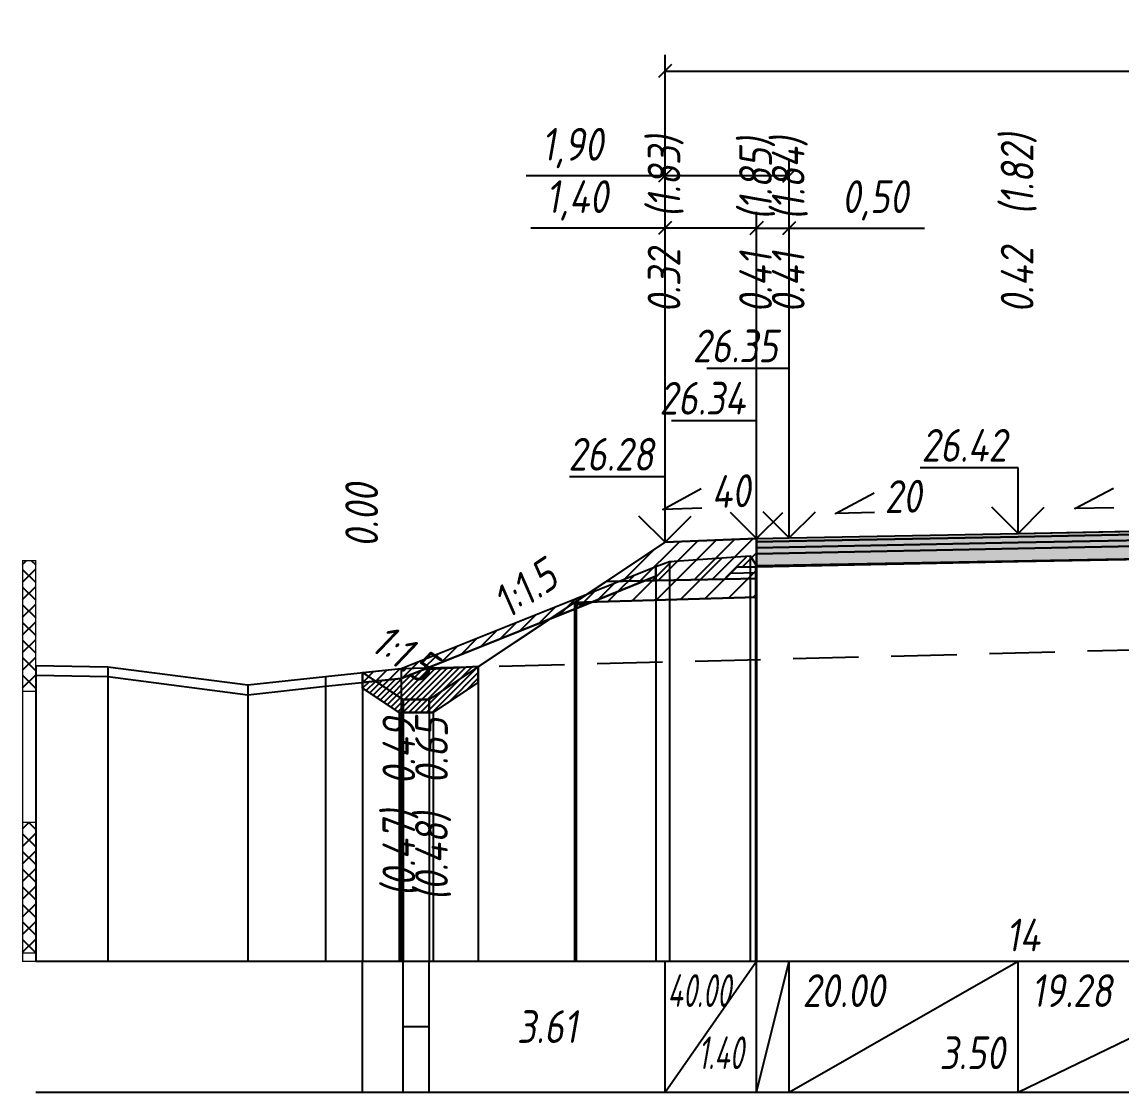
# Model space of a CAD drawing. Extents: x -717 to 1451, y -133302 to 233.
# Drawn here: x 78.9 to 163, y -94219 to -94137.2 of the extents above; entities that cross this region are included whole.
import ezdxf
from ezdxf.enums import TextEntityAlignment as Align

# ---------------------------------------------------------------- set-up
doc = ezdxf.new("R2010")
doc.units = 0
doc.linetypes.add('штриховая', pattern=[0.75, 0.5, -0.25])
for name, color, linetype in [('Интерполированный поперечник', 2, 'Continuous'), ('Код_514', 1, 'Continuous'), ('Контур_0', 7, 'Continuous'), ('Контур_2521', 7, 'Continuous'), ('Контур_2564', 7, 'Continuous'), ('Контур_2660', 7, 'Continuous'), ('Контур_2665', 7, 'Continuous'), ('Контур_400', 7, 'Continuous'), ('Контур_508', 7, 'Continuous'), ('Контур_512', 7, 'Continuous'), ('Контур_513', 7, 'Continuous'), ('Контур_818', 7, 'Continuous'), ('Красный поперечник', 1, 'Continuous'), ('Линейка абсолютных высот', 7, 'Continuous'), ('Объём_2501', 7, 'Continuous'), ('Объём_2564', 7, 'Continuous'), ('Объём_2650', 7, 'Continuous'), ('Объём_2660', 7, 'Continuous'), ('Объём_2661', 7, 'Continuous'), ('Объём_2663', 7, 'Continuous'), ('Объём_2664', 7, 'Continuous'), ('Объём_2665', 7, 'Continuous'), ('Объём_2666', 7, 'Continuous'), ('Откосы', 7, 'Continuous'), ('Отметки покрытия', 7, 'Continuous'), ('Рабочие отметки', 7, 'Continuous'), ('Рабочие отметки доп.', 7, 'Continuous'), ('Слои выравнивания', 7, 'Continuous'), ('Таблица', 7, 'Continuous'), ('Уклоны проезжей части', 7, 'Continuous'), ('Черный поперечник', 3, 'Continuous')]:
    doc.layers.add(name, color=color, linetype=linetype)
for name, color, linetype, true_color in [('Контур_2540', 2, 'Continuous', 0xffff00), ('Контур_2560', 2, 'Continuous', 0xffff00), ('Контур_2561', 7, 'Continuous', 0xff8040), ('Контур_2562', 3, 'Continuous', 0x00ff00), ('Контур_2563', 7, 'Continuous', 0xff8000), ('Контур_2570', 7, 'Continuous', 0x80ff00), ('Контур_2583', 3, 'Continuous', 0x00ff00), ('Контур_2584', 3, 'Continuous', 0x00ff00), ('Контур_2725', 7, 'Continuous', 0x323232), ('Контур_2736', 4, 'Continuous', 0x00ffff), ('Контур_2737', 4, 'Continuous', 0x00ffff), ('Контур_2738', 4, 'Continuous', 0x00ffff), ('Контур_2739', 4, 'Continuous', 0x00ffff), ('Контур_2741', 4, 'Continuous', 0x00ffff), ('Контур_2742', 4, 'Continuous', 0x00ffff), ('Контур_2743', 4, 'Continuous', 0x00ffff), ('Контур_2744', 7, 'Continuous', 0xa4ffff), ('Контур_2745', 7, 'Continuous', 0xa4ffff), ('Контур_2747', 4, 'Continuous', 0x00ffff), ('Контур_2748', 4, 'Continuous', 0x00ffff), ('Контур_2749', 4, 'Continuous', 0x00ffff), ('Контур_2750', 4, 'Continuous', 0x00ffff), ('Контур_2751', 4, 'Continuous', 0x00ffff), ('Контур_2752', 4, 'Continuous', 0x00ffff), ('Контур_2760', 7, 'Continuous', 0x323232), ('Контур_2761', 7, 'Continuous', 0x323232), ('Контур_2762', 7, 'Continuous', 0x323232), ('Контур_2763', 7, 'Continuous', 0x323232), ('Контур_402', 7, 'Continuous', 0xff6464), ('Контур_703', 4, 'Continuous', 0x00ffff), ('Контур_705', 4, 'Continuous', 0x00ffff), ('Контур_707', 4, 'Continuous', 0x00ffff), ('Контур_720', 131, 'Continuous', 0xaaffff), ('Объём_2520', 7, 'Continuous', 0x80ffff), ('Объём_2540', 2, 'Continuous', 0xffff00), ('Объём_2560', 2, 'Continuous', 0xffff00), ('Объём_2561', 7, 'Continuous', 0xff8040), ('Объём_2562', 3, 'Continuous', 0x00ff00), ('Объём_2563', 7, 'Continuous', 0xff8000), ('Объём_2570', 7, 'Continuous', 0x80ff00), ('Объём_2583', 3, 'Continuous', 0x00ff00), ('Объём_2584', 3, 'Continuous', 0x00ff00), ('Объём_2592', 3, 'Continuous', 0x00ff00), ('Объём_2596', 3, 'Continuous', 0x00ff00), ('Объём_2600', 7, 'Continuous', 0x808000), ('Объём_2620', 2, 'Continuous', 0xffff00), ('Объём_2746', 2, 'Continuous', 0xffff00)]:
    doc.layers.add(name, color=color, linetype=linetype, true_color=true_color)
doc.styles.get("Standard").update_dxf_attribs({"font": 'txt', "height": 2.5})
doc.styles.add('М', font='romand.shx', dxfattribs={"width": 0.8, "oblique": 10, "height": 2.5})
doc.dimstyles.new('ISO-25', dxfattribs={"dimtxt": 2.5, "dimasz": 2.5, "dimexe": 1.25, "dimexo": 0.625, "dimtad": 1, "dimtxsty": 'Standard', "dimcen": 2.5, "dimadec": 0, "dimazin": 0, "dimtfac": 1, "dimtmove": 0, "dimatfit": 3, "dimfxl": 1, "dimarcsym": 0})
pattern_1 = [(45.0000013, (0, 0), (-0.67351924, 0.673519211), []), (135.0000003, (0, 0), (-0.673519222, -0.67351923), [])]

# ---------------------------------------------------------------- blocks, each defined once
blk = doc.blocks.new('_Oblique')
at = {"color": 0, "linetype": 'ByBlock', "lineweight": -2}
blk.add_line((-0.5, -0.5), (0.5, 0.5), dxfattribs=at)
blk = doc.blocks.new('*D1860')
at = {"color": 0, "lineweight": -2, "transparency": 16777216}
for p, q in [((128.12, -94176.419), (128.12, -94151.714)), ((135.12, -94176.139), (135.12, -94151.714)), ((128.12, -94152.964), (117.858, -94152.964)), ((135.12, -94152.964), (128.12, -94152.964))]:
    blk.add_line(p, q, dxfattribs=at)
at = {"layer": 'Defpoints', "color": 0, "transparency": 16777216}
for p in [(135.12, -94152.964), (135.12, -94176.764), (128.12, -94177.044)]:
    blk.add_point(p, dxfattribs=at)
at = {"color": 0, "lineweight": -2, "transparency": 16777216, "rotation": 180}
blk.add_blockref('_Oblique', (128.12, -94152.964), dxfattribs=at)
at = {"color": 0, "lineweight": -2, "transparency": 16777216}
blk.add_blockref('_Oblique', (135.12, -94152.964), dxfattribs=at)
at = {"color": 0, "transparency": 16777216, "insert": (121.398, -94150.851), "char_height": 2.5, "width": 8.75, "attachment_point": 5, "style": 'М'}
blk.add_mtext('1,40', dxfattribs=at)
blk = doc.blocks.new('*D1862')
at = {"color": 0, "lineweight": -2, "transparency": 16777216}
for p, q in [((135.12, -94176.139), (135.12, -94151.714)), ((137.62, -94176.089), (137.62, -94151.714)), ((135.12, -94152.964), (137.62, -94152.964)), ((137.62, -94152.964), (147.948, -94152.964))]:
    blk.add_line(p, q, dxfattribs=at)
at = {"layer": 'Defpoints', "color": 0, "transparency": 16777216}
for p in [(137.62, -94152.964), (135.12, -94176.764), (137.62, -94176.714)]:
    blk.add_point(p, dxfattribs=at)
at = {"color": 0, "lineweight": -2, "transparency": 16777216, "rotation": 180}
blk.add_blockref('_Oblique', (135.12, -94152.964), dxfattribs=at)
at = {"color": 0, "lineweight": -2, "transparency": 16777216}
blk.add_blockref('_Oblique', (137.62, -94152.964), dxfattribs=at)
at = {"color": 0, "transparency": 16777216, "insert": (144.187, -94150.851), "char_height": 2.5, "width": 9.16667, "attachment_point": 5, "style": 'М'}
blk.add_mtext('0,50', dxfattribs=at)
blk = doc.blocks.new('*D1865')
at = {"color": 0, "lineweight": -2, "transparency": 16777216}
for p, q in [((128.12, -94176.419), (128.12, -94147.714)), ((137.62, -94176.089), (137.62, -94147.714)), ((128.12, -94148.964), (117.504, -94148.964)), ((137.62, -94148.964), (128.12, -94148.964))]:
    blk.add_line(p, q, dxfattribs=at)
at = {"layer": 'Defpoints', "color": 0, "transparency": 16777216}
for p in [(137.62, -94148.964), (137.62, -94176.714), (128.12, -94177.044)]:
    blk.add_point(p, dxfattribs=at)
at = {"color": 0, "lineweight": -2, "transparency": 16777216, "rotation": 180}
blk.add_blockref('_Oblique', (128.12, -94148.964), dxfattribs=at)
at = {"color": 0, "lineweight": -2, "transparency": 16777216}
blk.add_blockref('_Oblique', (137.62, -94148.964), dxfattribs=at)
at = {"color": 0, "transparency": 16777216, "insert": (121.044, -94146.851), "char_height": 2.5, "width": 8.75, "attachment_point": 5, "style": 'М'}
blk.add_mtext('1,90', dxfattribs=at)
blk = doc.blocks.new('*D1866')
at = {"color": 0, "lineweight": -2, "transparency": 16777216}
for p, q in [((128.12, -94176.419), (128.12, -94139.714)), ((223.62, -94176.339), (223.62, -94139.714)), ((128.12, -94140.964), (223.62, -94140.964))]:
    blk.add_line(p, q, dxfattribs=at)
at = {"layer": 'Defpoints', "color": 0, "transparency": 16777216}
for p in [(223.62, -94140.964), (128.12, -94177.044), (223.62, -94176.964)]:
    blk.add_point(p, dxfattribs=at)
at = {"color": 0, "lineweight": -2, "transparency": 16777216, "rotation": 180}
blk.add_blockref('_Oblique', (128.12, -94140.964), dxfattribs=at)
at = {"color": 0, "lineweight": -2, "transparency": 16777216}
blk.add_blockref('_Oblique', (223.62, -94140.964), dxfattribs=at)
at = {"color": 0, "transparency": 16777216, "insert": (175.87, -94138.851), "char_height": 2.5, "width": 10.41667, "attachment_point": 5, "style": 'М'}
blk.add_mtext('19,10', dxfattribs=at)

msp = doc.modelspace()

# ---------------------------------------------------------------- hatches: boundary and pattern name
at = {"layer": 'Линейка абсолютных высот'}
h = msp.add_hatch(dxfattribs=at)
h.set_pattern_fill('ANSI37', scale=0.3, style=0)
h.set_pattern_definition(pattern_1)
h.paths.add_polyline_path([(80, -94188.377), (80, -94178.377), (79, -94178.377), (79, -94188.377)])
h = msp.add_hatch(dxfattribs=at)
h.set_pattern_fill('ANSI37', scale=0.3, style=0)
h.set_pattern_definition(pattern_1)
h.paths.add_polyline_path([(80, -94208.377), (80, -94198.377), (79, -94198.377), (79, -94208.377)])
at = {"layer": 'Объём_2563'}
h = msp.add_hatch(dxfattribs=at)
h.set_pattern_fill('ANSI31', color=256, scale=0.3)
h.paths.add_polyline_path([(128.12, -94176.981), (135.12, -94176.701), (135.12, -94178.851), (133.62, -94178.881), (132.701, -94179.8), (123.62, -94179.981)])
at = {"layer": 'Объём_2570'}
h = msp.add_hatch(dxfattribs=at)
h.set_pattern_fill('ANSI31', color=256, scale=0.2)
h.paths.add_polyline_path([(127.421, -94179.577), (121.313, -94182.03), (107.934, -94187.387), (105, -94187.689), (105, -94186.939), (107.934, -94186.637), (121.313, -94181.28), (127.421, -94178.827)])
at = {"layer": 'Объём_2600'}
h = msp.add_hatch(dxfattribs=at)
h.set_pattern_fill('ANSI31', color=6, scale=0.4)
h.paths.add_polyline_path([(135.12, -94181.174), (122.504, -94181.552), (127.421, -94179.577), (127.421, -94178.827), (128.455, -94178.455), (134.619, -94178.013), (135.119, -94178.759)])
h = msp.add_hatch(dxfattribs=at)
h.set_pattern_fill('HONEY', color=5, scale=0.3)
h.paths.add_polyline_path([(121.313, -94182.03), (119.392, -94182.8), (121.205, -94181.591), (122.504, -94181.552)])
at = {"layer": 'Объём_2620'}
h = msp.add_hatch(dxfattribs=at)
h.set_pattern_fill('ANSI31', color=2, scale=0.1)
h.paths.add_polyline_path([(107.934, -94187.387), (109.648, -94186.701), (113.865, -94186.485), (113.842, -94186.5), (113.842, -94187.702), (110.394, -94190), (107.789, -94190), (105, -94188.141), (105, -94187.689)])
at = {"layer": 'Слои выравнивания'}
for color, points in [(2, [(135.12, -94176.701), (137.62, -94176.651), (155.12, -94176.301), (171.652, -94175.983), (175.87, -94175.901), (175.87, -94176.151), (171.652, -94176.233), (155.12, -94176.551), (137.62, -94176.901), (135.12, -94176.951)]), (3, [(135.12, -94176.951), (137.62, -94176.901), (155.12, -94176.551), (171.652, -94176.233), (175.87, -94176.151), (175.87, -94176.601), (171.652, -94176.683), (155.12, -94177.001), (137.62, -94177.351), (135.12, -94177.401)]), (4, [(135.12, -94177.401), (137.62, -94177.351), (155.12, -94177.001), (171.652, -94176.683), (175.87, -94176.601), (175.87, -94177.051), (171.652, -94177.133), (155.12, -94177.451), (137.62, -94177.801), (135.12, -94177.851)]), (5, [(135.12, -94177.851), (137.62, -94177.801), (155.12, -94177.451), (171.652, -94177.133), (175.87, -94177.051), (175.87, -94178.051), (171.652, -94178.133), (155.12, -94178.451), (137.62, -94178.801), (135.12, -94178.851)])]:
    msp.add_hatch(color=color, dxfattribs=at).paths.add_polyline_path(points)

# ---------------------------------------------------------------- linework, layer by layer
at = {"layer": 'Интерполированный поперечник', "linetype": 'штриховая', "ltscale": 10, "flags": 128}
msp.add_lwpolyline([(107.934, -94186.637), (241.627, -94183.206)], dxfattribs=at)
at = {"layer": 'Код_514'}
for p, q in [((105, -94219), (105, -94209)), ((108.092, -94219), (108.092, -94209)), ((110.092, -94219), (110.092, -94209)), ((128.12, -94219), (128.12, -94209)), ((128.12, -94219), (135.12, -94209)), ((135.12, -94219), (135.12, -94209)), ((135.12, -94219), (137.62, -94209)), ((137.62, -94219), (137.62, -94209)), ((137.62, -94219), (155.12, -94209)), ((155.12, -94219), (155.12, -94209)), ((155.12, -94219), (175.87, -94209)), ((108.092, -94214), (110.092, -94214))]:
    msp.add_line(p, q, dxfattribs=at)
at = {"layer": 'Контур_0', "flags": 128}
for points in [[(128.12, -94176.981), (113.865, -94186.485), (113.865, -94186.485), (113.865, -94186.485), (113.865, -94186.485), (113.865, -94186.485), (113.865, -94186.485), (113.865, -94186.485), (113.865, -94186.485), (113.865, -94186.485), (113.865, -94186.485), (113.865, -94186.485), (113.865, -94186.485), (113.865, -94186.485), (113.865, -94186.485), (110.092, -94189), (108.092, -94189), (105, -94186.939), (105, -94186.939), (105, -94186.939), (105, -94186.939), (105, -94186.939), (105, -94186.939), (105, -94186.939), (105, -94186.939), (105, -94186.939), (105, -94186.939), (105, -94186.939), (105, -94186.939), (105, -94186.939)], [(128.12, -94176.981), (113.865, -94186.485), (113.865, -94186.485), (113.865, -94186.485), (113.865, -94186.485), (113.865, -94186.485), (113.865, -94186.485), (113.865, -94186.485), (113.865, -94186.485), (113.865, -94186.485), (113.865, -94186.485), (113.865, -94186.485), (113.865, -94186.485), (113.865, -94186.485), (113.865, -94186.485), (110.092, -94189)], [(123.62, -94179.981), (132.701, -94179.8), (133.62, -94178.881), (135.12, -94178.851)], [(133.62, -94178.881), (135.12, -94178.851), (135.12, -94179.751), (132.701, -94179.8), (133.62, -94178.881), (133.62, -94178.881)]]:
    msp.add_lwpolyline(points, dxfattribs=at)
at = {"layer": 'Контур_2521', "color": 250, "flags": 128}
msp.add_lwpolyline([(133.16, -94179.341), (135.12, -94179.301)], dxfattribs=at)
at = {"layer": 'Контур_2540', "flags": 128}
msp.add_lwpolyline([(132.701, -94179.8), (135.12, -94179.751), (135.12, -94181.174), (121.205, -94181.591), (123.62, -94179.981), (132.701, -94179.8), (132.701, -94179.8)], dxfattribs=at)
at = {"layer": 'Контур_2560', "flags": 128}
msp.add_lwpolyline([(128.12, -94176.981), (128.12, -94176.981), (128.12, -94176.981), (135.12, -94176.701)], dxfattribs=at)
at = {"layer": 'Контур_2561', "flags": 128}
msp.add_lwpolyline([(135.12, -94176.701), (135.12, -94176.701), (128.12, -94176.981), (128.12, -94176.981), (135.12, -94176.701)], dxfattribs=at)
at = {"layer": 'Контур_2562', "flags": 128}
msp.add_lwpolyline([(128.12, -94176.981), (128.12, -94176.981), (128.12, -94176.981), (128.12, -94176.981), (128.12, -94176.981)], dxfattribs=at)
at = {"layer": 'Контур_2563', "flags": 128}
msp.add_lwpolyline([(128.12, -94176.981), (135.12, -94176.701), (135.12, -94178.851), (133.62, -94178.881), (132.701, -94179.8), (123.62, -94179.981), (128.12, -94176.981), (128.12, -94176.981)], dxfattribs=at)
at = {"layer": 'Контур_2564', "flags": 128}
msp.add_lwpolyline([(128.12, -94176.981), (135.12, -94176.701)], dxfattribs=at)
at = {"layer": 'Контур_2570', "flags": 128}
msp.add_lwpolyline([(80, -94187.139), (85.512, -94187.245), (96.229, -94188.636), (102.169, -94187.98), (107.934, -94187.387), (107.934, -94187.387), (121.313, -94182.03), (127.421, -94179.577), (127.421, -94178.827), (128.455, -94178.455), (134.619, -94178.013), (135.045, -94178.653), (135.119, -94178.759), (171.652, -94178.083)], dxfattribs=at)
at = {"layer": 'Контур_2583', "flags": 128}
for points in [[(105, -94188.141), (107.789, -94190), (108.092, -94190), (108.092, -94189), (105, -94186.939), (105, -94188.141)], [(113.842, -94187.702), (113.842, -94186.5), (110.092, -94189), (110.092, -94190), (110.394, -94190), (113.842, -94187.702)]]:
    msp.add_lwpolyline(points, dxfattribs=at)
at = {"layer": 'Контур_2584', "flags": 128}
msp.add_lwpolyline([(110.092, -94190), (110.092, -94189), (108.092, -94189), (108.092, -94190), (110.092, -94190)], dxfattribs=at)
at = {"layer": 'Контур_2660', "flags": 128}
msp.add_lwpolyline([(121.205, -94181.591), (135.12, -94181.174)], dxfattribs=at)
at = {"layer": 'Контур_2665', "flags": 128}
msp.add_lwpolyline([(128.12, -94176.981), (128.12, -94176.981)], dxfattribs=at)
at = {"layer": 'Контур_2725', "flags": 128}
msp.add_lwpolyline([(135.12, -94178.851), (137.62, -94178.801), (155.12, -94178.451), (171.652, -94178.133), (175.87, -94178.051), (177.403, -94178.081), (183.633, -94178.201), (196.62, -94178.451), (214.12, -94178.801), (216.62, -94178.851)], dxfattribs=at)
at = {"layer": 'Контур_2736', "flags": 128}
for points in [[(128.12, -94176.981), (113.865, -94186.485)], [(113.865, -94186.485), (110.092, -94189)]]:
    msp.add_lwpolyline(points, dxfattribs=at)
at = {"layer": 'Контур_2737', "flags": 128}
msp.add_lwpolyline([(113.865, -94186.485), (113.865, -94186.485)], dxfattribs=at)
at = {"layer": 'Контур_2738', "flags": 128}
msp.add_lwpolyline([(113.865, -94186.485), (113.865, -94186.485)], dxfattribs=at)
at = {"layer": 'Контур_2739', "flags": 128}
msp.add_lwpolyline([(113.865, -94186.485), (113.865, -94186.485)], dxfattribs=at)
at = {"layer": 'Контур_2741', "flags": 128}
msp.add_lwpolyline([(105, -94186.939), (105, -94186.939)], dxfattribs=at)
at = {"layer": 'Контур_2742', "flags": 128}
msp.add_lwpolyline([(105, -94186.939), (105, -94186.939)], dxfattribs=at)
at = {"layer": 'Контур_2743', "flags": 128}
msp.add_lwpolyline([(105, -94186.939), (105, -94186.939)], dxfattribs=at)
at = {"layer": 'Контур_2744', "flags": 128}
msp.add_lwpolyline([(105, -94186.939), (105, -94186.939)], dxfattribs=at)
msp.add_lwpolyline([(105, -94186.939), (105, -94186.939)], dxfattribs=at)
msp.add_lwpolyline([(105, -94186.939), (105, -94186.939)], dxfattribs=at)
msp.add_lwpolyline([(105, -94186.939), (105, -94186.939)], dxfattribs=at)
msp.add_lwpolyline([(105, -94186.939), (105, -94186.939)], dxfattribs=at)
msp.add_lwpolyline([(105, -94186.939), (105, -94186.939)], dxfattribs=at)
at = {"layer": 'Контур_2745', "flags": 128}
msp.add_lwpolyline([(113.865, -94186.485), (113.865, -94186.485)], dxfattribs=at)
msp.add_lwpolyline([(113.865, -94186.485), (113.865, -94186.485)], dxfattribs=at)
msp.add_lwpolyline([(113.865, -94186.485), (113.865, -94186.485)], dxfattribs=at)
msp.add_lwpolyline([(113.865, -94186.485), (113.865, -94186.485)], dxfattribs=at)
msp.add_lwpolyline([(113.865, -94186.485), (113.865, -94186.485)], dxfattribs=at)
msp.add_lwpolyline([(113.865, -94186.485), (113.865, -94186.485)], dxfattribs=at)
at = {"layer": 'Контур_2747', "flags": 128}
msp.add_lwpolyline([(113.865, -94186.485), (113.865, -94186.485)], dxfattribs=at)
at = {"layer": 'Контур_2748', "flags": 128}
msp.add_lwpolyline([(113.865, -94186.485), (113.865, -94186.485)], dxfattribs=at)
at = {"layer": 'Контур_2749', "flags": 128}
msp.add_lwpolyline([(113.865, -94186.485), (113.865, -94186.485)], dxfattribs=at)
at = {"layer": 'Контур_2750', "flags": 128}
msp.add_lwpolyline([(105, -94186.939), (105, -94186.939)], dxfattribs=at)
at = {"layer": 'Контур_2751', "flags": 128}
msp.add_lwpolyline([(105, -94186.939), (105, -94186.939)], dxfattribs=at)
at = {"layer": 'Контур_2752', "flags": 128}
msp.add_lwpolyline([(105, -94186.939), (105, -94186.939)], dxfattribs=at)
at = {"layer": 'Контур_2760', "flags": 128}
msp.add_lwpolyline([(135.12, -94176.701), (137.62, -94176.651), (155.12, -94176.301), (171.652, -94175.983), (175.87, -94175.901), (177.403, -94175.931), (183.633, -94176.051), (196.62, -94176.301), (214.12, -94176.651), (216.62, -94176.701)], dxfattribs=at)
at = {"layer": 'Контур_2761', "flags": 128}
msp.add_lwpolyline([(135.12, -94176.951), (137.62, -94176.901), (155.12, -94176.551), (171.652, -94176.233), (175.87, -94176.151), (177.403, -94176.181), (183.633, -94176.301), (196.62, -94176.551), (214.12, -94176.901), (216.62, -94176.951)], dxfattribs=at)
at = {"layer": 'Контур_2762', "flags": 128}
msp.add_lwpolyline([(135.12, -94177.401), (137.62, -94177.351), (155.12, -94177.001), (171.652, -94176.683), (175.87, -94176.601), (177.403, -94176.631), (183.633, -94176.751), (196.62, -94177.001), (214.12, -94177.351), (216.62, -94177.401)], dxfattribs=at)
at = {"layer": 'Контур_2763', "flags": 128}
msp.add_lwpolyline([(135.12, -94177.851), (137.62, -94177.801), (155.12, -94177.451), (171.652, -94177.133), (175.87, -94177.051), (177.403, -94177.081), (183.633, -94177.201), (196.62, -94177.451), (214.12, -94177.801), (216.62, -94177.851)], dxfattribs=at)
at = {"layer": 'Контур_400', "flags": 128}
msp.add_lwpolyline([(135.12, -94176.701), (137.62, -94176.651), (137.62, -94176.651), (137.62, -94176.651), (137.62, -94176.651), (137.62, -94176.651), (137.62, -94176.651), (155.12, -94176.301), (175.87, -94175.901)], dxfattribs=at)
at = {"layer": 'Контур_402', "flags": 128}
msp.add_lwpolyline([(121.205, -94181.591), (135.12, -94181.174), (135.12, -94178.851), (155.12, -94178.451), (175.87, -94178.051), (196.62, -94178.451), (216.62, -94178.851), (216.62, -94181.174), (230.66, -94181.595)], dxfattribs=at)
at = {"layer": 'Контур_508', "flags": 128}
msp.add_lwpolyline([(105, -94188.141), (107.789, -94190), (108.092, -94190), (110.092, -94190), (110.394, -94190), (113.842, -94187.702), (113.842, -94186.5), (121.205, -94181.591), (135.12, -94181.174), (135.12, -94178.851), (155.12, -94178.451), (175.87, -94178.051), (196.62, -94178.451), (216.62, -94178.851), (216.62, -94181.174), (230.66, -94181.595), (232.118, -94182.567), (232.118, -94183.769), (235.566, -94186.067), (235.868, -94186.067), (237.868, -94186.067), (238.171, -94186.067), (240.622, -94184.433)], dxfattribs=at)
at = {"layer": 'Контур_512', "flags": 128}
msp.add_lwpolyline([(105, -94188.141), (107.789, -94190), (108.092, -94190), (110.092, -94190), (110.394, -94190), (113.842, -94187.702), (113.842, -94186.5), (121.205, -94181.591), (135.12, -94181.174)], dxfattribs=at)
at = {"layer": 'Контур_513', "flags": 128}
msp.add_lwpolyline([(105, -94188.141), (107.789, -94190), (108.092, -94190), (110.092, -94190), (110.394, -94190), (113.842, -94187.702), (113.842, -94186.5), (121.205, -94181.591), (135.12, -94181.174), (135.12, -94178.851), (155.12, -94178.451), (175.87, -94178.051), (196.62, -94178.451), (216.62, -94178.851), (216.62, -94181.174), (230.66, -94181.595), (232.118, -94182.567), (232.118, -94183.769), (235.566, -94186.067), (235.868, -94186.067), (237.868, -94186.067), (238.171, -94186.067), (240.622, -94184.433)], dxfattribs=at)
at = {"layer": 'Контур_703', "flags": 128}
msp.add_lwpolyline([(128.12, -94176.981), (113.865, -94186.485)], dxfattribs=at)
at = {"layer": 'Контур_705', "flags": 128}
msp.add_lwpolyline([(113.865, -94186.485), (113.865, -94186.485)], dxfattribs=at)
at = {"layer": 'Контур_707', "flags": 128}
msp.add_lwpolyline([(108.092, -94189), (105, -94186.939)], dxfattribs=at)
at = {"layer": 'Контур_720', "flags": 128}
msp.add_lwpolyline([(110.092, -94189), (108.092, -94189)], dxfattribs=at)
at = {"layer": 'Контур_818', "flags": 128}
msp.add_lwpolyline([(105, -94187.689), (107.934, -94187.387), (107.934, -94187.387), (121.313, -94182.03), (127.421, -94179.577), (127.421, -94178.827), (128.455, -94178.455), (134.619, -94178.013), (135.045, -94178.653), (135.119, -94178.759), (171.652, -94178.083), (175.87, -94178.015), (177.403, -94177.99), (183.633, -94178.022), (220.515, -94178.32), (220.564, -94178.22), (221.003, -94177.562), (221.015, -94177.572), (227.06, -94178.359), (227.856, -94178.457), (227.856, -94179.207), (237.971, -94181.199), (239.103, -94182.03), (240.622, -94183.189)], dxfattribs=at)
at = {"layer": 'Красный поперечник'}
for p, q in [((155.12, -94176.301), (175.87, -94175.901)), ((128.12, -94176.981), (135.12, -94176.701)), ((135.12, -94176.701), (137.62, -94176.651)), ((137.62, -94176.651), (155.12, -94176.301)), ((110.092, -94189), (128.12, -94176.981)), ((121.205, -94181.591), (121.205, -94209)), ((135.12, -94181.174), (135.12, -94209)), ((105, -94186.939), (108.092, -94189)), ((113.842, -94186.5), (113.842, -94209)), ((113.842, -94187.702), (113.842, -94209)), ((105, -94188.141), (105, -94209)), ((108.092, -94189), (110.092, -94189)), ((107.789, -94190), (107.789, -94209)), ((108.092, -94190), (108.092, -94209)), ((110.092, -94190), (110.092, -94209)), ((110.394, -94190), (110.394, -94209))]:
    msp.add_line(p, q, dxfattribs=at)
at = {"layer": 'Линейка абсолютных высот', "color": 7, "const_width": 0.1, "flags": 128}
for points in [[(80, -94188.377), (80, -94178.377), (79, -94178.377), (79, -94188.377), (80, -94188.377)], [(80, -94198.377), (80, -94188.377), (79, -94188.377), (79, -94198.377), (80, -94198.377)], [(80, -94208.377), (80, -94198.377), (79, -94198.377), (79, -94208.377), (80, -94208.377)], [(80, -94209), (80, -94208.377), (79, -94208.377), (79, -94209), (80, -94209)]]:
    msp.add_lwpolyline(points, dxfattribs=at)
at = {"layer": 'Объём_2501', "flags": 128}
msp.add_lwpolyline([(135.12, -94176.701), (137.62, -94176.651), (137.62, -94176.651), (137.62, -94176.651), (137.62, -94176.651), (137.62, -94176.651), (137.62, -94176.651), (155.12, -94176.301), (175.87, -94175.901)], dxfattribs=at)
at = {"layer": 'Объём_2520', "color": 250, "flags": 128}
msp.add_lwpolyline([(133.62, -94178.881), (135.12, -94178.851), (135.12, -94179.751), (132.701, -94179.8), (133.62, -94178.881), (133.62, -94178.881)], dxfattribs=at)
at = {"layer": 'Объём_2540', "flags": 128}
msp.add_lwpolyline([(132.701, -94179.8), (135.12, -94179.751), (135.12, -94181.174), (121.205, -94181.591), (123.62, -94179.981), (132.701, -94179.8), (132.701, -94179.8)], dxfattribs=at)
at = {"layer": 'Объём_2560', "flags": 128}
msp.add_lwpolyline([(128.12, -94176.981), (128.12, -94176.981), (128.12, -94176.981), (135.12, -94176.701)], dxfattribs=at)
at = {"layer": 'Объём_2561', "flags": 128}
msp.add_lwpolyline([(135.12, -94176.701), (135.12, -94176.701), (128.12, -94176.981), (128.12, -94176.981), (135.12, -94176.701)], dxfattribs=at)
at = {"layer": 'Объём_2562', "flags": 128}
msp.add_lwpolyline([(128.12, -94176.981), (128.12, -94176.981), (128.12, -94176.981), (128.12, -94176.981), (128.12, -94176.981)], dxfattribs=at)
at = {"layer": 'Объём_2563', "color": 250, "flags": 128}
msp.add_lwpolyline([(128.12, -94176.981), (135.12, -94176.701), (135.12, -94178.851), (133.62, -94178.881), (132.701, -94179.8), (123.62, -94179.981), (128.12, -94176.981), (128.12, -94176.981)], dxfattribs=at)
at = {"layer": 'Объём_2564', "flags": 128}
msp.add_lwpolyline([(128.12, -94176.981), (135.12, -94176.701)], dxfattribs=at)
at = {"layer": 'Объём_2570', "flags": 128}
msp.add_lwpolyline([(127.421, -94179.577), (121.313, -94182.03), (107.934, -94187.387), (105, -94187.689), (105, -94186.939), (107.934, -94186.637), (121.313, -94181.28), (127.421, -94178.827), (127.421, -94179.577), (127.421, -94179.577)], dxfattribs=at)
at = {"layer": 'Объём_2583', "flags": 128}
for points in [[(105, -94188.141), (107.789, -94190), (108.092, -94190), (108.092, -94189), (105, -94186.939), (105, -94188.141)], [(113.842, -94187.702), (113.842, -94186.5), (110.092, -94189), (110.092, -94190), (110.394, -94190), (113.842, -94187.702)]]:
    msp.add_lwpolyline(points, dxfattribs=at)
at = {"layer": 'Объём_2584', "flags": 128}
msp.add_lwpolyline([(110.092, -94190), (110.092, -94189), (108.092, -94189), (108.092, -94190), (110.092, -94190)], dxfattribs=at)
at = {"layer": 'Объём_2592', "flags": 128}
for points in [[(108.092, -94189), (105, -94186.939)], [(113.842, -94186.5), (110.092, -94189)]]:
    msp.add_lwpolyline(points, dxfattribs=at)
at = {"layer": 'Объём_2596', "flags": 128}
msp.add_lwpolyline([(110.092, -94189), (108.092, -94189)], dxfattribs=at)
at = {"layer": 'Объём_2600', "color": 5, "flags": 128}
msp.add_lwpolyline([(121.313, -94182.03), (119.392, -94182.8), (121.205, -94181.591), (122.504, -94181.552), (121.313, -94182.03), (121.313, -94182.03)], dxfattribs=at)
at = {"layer": 'Объём_2620', "flags": 128}
msp.add_lwpolyline([(107.934, -94187.387), (109.648, -94186.701), (113.865, -94186.485), (113.842, -94186.5), (113.842, -94187.702), (110.394, -94190), (107.789, -94190), (105, -94188.141), (105, -94187.689), (107.934, -94187.387), (107.934, -94187.387)], dxfattribs=at)
at = {"layer": 'Объём_2650', "color": 6, "flags": 128}
for points in [[(135.12, -94181.174), (122.504, -94181.552), (127.421, -94179.577), (127.421, -94178.827), (128.455, -94178.455), (134.619, -94178.013), (135.119, -94178.759), (135.12, -94181.174), (135.12, -94181.174)], [(109.648, -94186.701), (119.392, -94182.8), (113.865, -94186.485), (109.648, -94186.701), (109.648, -94186.701)]]:
    msp.add_lwpolyline(points, dxfattribs=at)
at = {"layer": 'Объём_2660', "flags": 128}
msp.add_lwpolyline([(121.205, -94181.591), (135.12, -94181.174)], dxfattribs=at)
at = {"layer": 'Объём_2661', "flags": 128}
msp.add_lwpolyline([(128.12, -94176.981), (113.865, -94186.485)], dxfattribs=at)
at = {"layer": 'Объём_2663', "flags": 128}
for points in [[(108.092, -94189), (105, -94186.939)], [(113.865, -94186.485), (110.092, -94189)]]:
    msp.add_lwpolyline(points, dxfattribs=at)
at = {"layer": 'Объём_2664', "flags": 128}
msp.add_lwpolyline([(110.092, -94189), (108.092, -94189)], dxfattribs=at)
at = {"layer": 'Объём_2665', "flags": 128}
msp.add_lwpolyline([(128.12, -94176.981), (128.12, -94176.981)], dxfattribs=at)
at = {"layer": 'Объём_2666', "flags": 128}
msp.add_lwpolyline([(128.12, -94176.981), (113.865, -94186.485)], dxfattribs=at)
at = {"layer": 'Объём_2746', "flags": 128}
for points in [[(127.421, -94179.577), (127.421, -94178.827), (128.455, -94178.455), (134.619, -94178.013), (135.119, -94178.759), (135.119, -94181.174), (122.504, -94181.552), (127.421, -94179.577), (127.421, -94179.577)], [(105.974, -94187.589), (108.092, -94189), (110.092, -94189), (113.842, -94186.5), (113.842, -94187.702), (110.394, -94190), (107.789, -94190), (105, -94188.141), (105, -94187.689), (105.974, -94187.589), (105.974, -94187.589)]]:
    msp.add_lwpolyline(points, dxfattribs=at)
at = {"layer": 'Откосы', "color": 1, "flags": 128}
for points in [[(130.939, -94174.364), (127.941, -94174.484), (130.879, -94172.865)], [(144.144, -94174.71), (141.144, -94174.77), (144.114, -94173.21)], [(162.445, -94174.349), (159.445, -94174.407), (162.416, -94172.849)]]:
    msp.add_lwpolyline(points, dxfattribs=at)
at = {"layer": 'Отметки покрытия', "color": 1}
for p, q in [((137.62, -94163.701), (131.32, -94163.701)), ((137.62, -94176.651), (137.62, -94163.701)), ((135.12, -94167.701), (128.62, -94167.701)), ((135.12, -94176.701), (135.12, -94167.701)), ((155.12, -94171.301), (147.62, -94171.301)), ((155.12, -94176.301), (155.12, -94171.301)), ((128.12, -94171.981), (120.82, -94171.981)), ((128.12, -94176.981), (128.12, -94171.981)), ((155.12, -94176.301), (153.12, -94174.301)), ((155.12, -94176.301), (157.12, -94174.301)), ((128.12, -94176.981), (126.12, -94174.981)), ((128.12, -94176.981), (130.12, -94174.981)), ((135.12, -94176.701), (133.12, -94174.701)), ((135.12, -94176.701), (137.12, -94174.701)), ((137.62, -94176.651), (135.62, -94174.651)), ((137.62, -94176.651), (139.62, -94174.651))]:
    msp.add_line(p, q, dxfattribs=at)
at = {"layer": 'Слои выравнивания'}
msp.add_line((135.12, -94176.701), (135.12, -94209), dxfattribs=at)
at = {"layer": 'Слои выравнивания', "color": 2, "flags": 128}
msp.add_lwpolyline([(135.12, -94176.701), (137.62, -94176.651), (155.12, -94176.301), (171.652, -94175.983), (175.87, -94175.901), (175.87, -94176.151), (171.652, -94176.233), (155.12, -94176.551), (137.62, -94176.901), (135.12, -94176.951)], close=True, dxfattribs=at)
at = {"layer": 'Слои выравнивания', "color": 3, "flags": 128}
msp.add_lwpolyline([(135.12, -94176.951), (137.62, -94176.901), (155.12, -94176.551), (171.652, -94176.233), (175.87, -94176.151), (175.87, -94176.601), (171.652, -94176.683), (155.12, -94177.001), (137.62, -94177.351), (135.12, -94177.401)], close=True, dxfattribs=at)
at = {"layer": 'Слои выравнивания', "color": 4, "flags": 128}
msp.add_lwpolyline([(135.12, -94177.401), (137.62, -94177.351), (155.12, -94177.001), (171.652, -94176.683), (175.87, -94176.601), (175.87, -94177.051), (171.652, -94177.133), (155.12, -94177.451), (137.62, -94177.801), (135.12, -94177.851)], close=True, dxfattribs=at)
at = {"layer": 'Слои выравнивания', "color": 5, "flags": 128}
msp.add_lwpolyline([(135.12, -94177.851), (137.62, -94177.801), (155.12, -94177.451), (171.652, -94177.133), (175.87, -94177.051), (175.87, -94178.051), (171.652, -94178.133), (155.12, -94178.451), (137.62, -94178.801), (135.12, -94178.851)], close=True, dxfattribs=at)
at = {"layer": 'Таблица'}
for p, q in [((80, -94209), (265.622, -94209)), ((80, -94219), (265.622, -94219))]:
    msp.add_line(p, q, dxfattribs=at)
at = {"layer": 'Черный поперечник', "color": 7}
for p, q in [((128.455, -94178.455), (128.455, -94209)), ((134.619, -94178.013), (134.619, -94209)), ((127.421, -94178.827), (127.421, -94209)), ((135.045, -94178.653), (135.045, -94209)), ((135.119, -94178.759), (135.119, -94209)), ((121.313, -94181.28), (121.313, -94209)), ((80, -94186.389), (80, -94209)), ((85.512, -94186.495), (85.512, -94209)), ((107.934, -94186.637), (107.934, -94209)), ((102.169, -94187.23), (102.169, -94209)), ((96.229, -94187.886), (96.229, -94209))]:
    msp.add_line(p, q, dxfattribs=at)
at = {"layer": 'Черный поперечник', "flags": 128}
msp.add_lwpolyline([(80, -94186.389), (85.512, -94186.495), (96.229, -94187.886), (102.169, -94187.23), (107.934, -94186.637), (121.313, -94181.28), (127.421, -94178.827), (128.455, -94178.455), (134.619, -94178.013), (135.045, -94178.653), (135.119, -94178.759), (171.652, -94178.083)], dxfattribs=at)

# ---------------------------------------------------------------- texts
at = {"layer": 'Код_514', "style": 'М', "oblique": 10}
for s, width, p in [('40.00', 0.6, (128.302, -94210)), ('20.00', 0.8, (138.62, -94210)), ('19.28', 0.8, (156.12, -94210))]:
    msp.add_text(s, height=2.5, dxfattribs=dict(at, width=width)).set_placement(p, align=Align.TOP_LEFT)
at = {"layer": 'Код_514', "style": 'М', "oblique": 10, "width": 0.8}
msp.add_text('3.61', height=2.5, dxfattribs=at).set_placement((119.106, -94214), align=Align.MIDDLE_CENTER)
at = {"layer": 'Код_514', "style": 'М', "oblique": 10}
for s, width, p in [('1.40', 0.6, (134.12, -94218)), ('3.50', 0.8, (154.12, -94218))]:
    msp.add_text(s, height=2.5, dxfattribs=dict(at, width=width)).set_placement(p, align=Align.BOTTOM_RIGHT)
at = {"layer": 'Отметки покрытия', "color": 1, "style": 'М', "oblique": 10, "width": 0.8}
for s, p in [('26.35', (136.761, -94163.97)), ('26.34', (134.261, -94167.97)), ('26.42', (154.261, -94171.57)), ('26.28', (127.261, -94172.25))]:
    msp.add_text(s, height=2.5, dxfattribs=at).set_placement(p, align=Align.BOTTOM_RIGHT)
at = {"layer": 'Рабочие отметки', "color": 1, "style": 'М', "oblique": 10, "width": 0.8}
for s, p in [('0.42', (155.042, -94159.451)), ('0.32', (128.042, -94159.451)), ('0.41', (135.042, -94159.451)), ('0.41', (137.542, -94159.451)), ('0.00', (104.922, -94177.37))]:
    msp.add_text(s, height=2.5, rotation=90, dxfattribs=at).set_placement(p, align=Align.MIDDLE_LEFT)
for s, p in [('0.49', (107.764, -94190.373)), ('0.65', (110.264, -94190.373))]:
    msp.add_text(s, height=2.5, rotation=90, dxfattribs=at).set_placement(p, align=Align.MIDDLE_RIGHT)
at = {"layer": 'Рабочие отметки доп.', "color": 1, "style": 'М', "oblique": 10, "width": 0.8}
for s, p in [('(1.83)', (128.042, -94152.151)), ('(1.82)', (155.042, -94151.951)), ('(1.85)', (135.042, -94152.351)), ('(1.84)', (137.542, -94152.351))]:
    msp.add_text(s, height=2.5, rotation=90, dxfattribs=at).set_placement(p, align=Align.MIDDLE_LEFT)
for s, p in [('(0.47)', (107.764, -94197.431)), ('(0.48)', (110.264, -94197.627))]:
    msp.add_text(s, height=2.5, rotation=90, dxfattribs=at).set_placement(p, align=Align.MIDDLE_RIGHT)
at = {"layer": 'Слои выравнивания', "style": 'М', "oblique": 10, "width": 0.8}
msp.add_text('14', height=2.5, dxfattribs=at).set_placement((155.495, -94209), align=Align.BOTTOM_CENTER)
at = {"layer": 'Уклоны проезжей части', "color": 1, "style": 'М', "oblique": 10, "width": 0.8}
for s, rotation, p in [('40', 2.29061, (133.243, -94175.08)), ('20', 1.14576, (146.35, -94175.477)), ('1:1.5', 33.69007, (118.551, -94182.159)), ('1:1.5', 326.30994, (107.101, -94187.137))]:
    msp.add_text(s, height=2.5, rotation=rotation, dxfattribs=at).set_placement(p, align=Align.BOTTOM_CENTER)

# ---------------------------------------------------------------- dimensions: what is measured, and where the dimension line sits
at = {"color": 5}
dim = msp.add_linear_dim(base=(223.62, -94140.964), p1=(128.12, -94177.044), p2=(223.62, -94176.964), angle=180, dimstyle='ISO-25', override={"dimasz": 1, "dimlfac": 0.2, "dimzin": 0, "dimtxsty": 'М', "dimblk1": 'Oblique', "dimblk2": 'Oblique', "dimsah": 1}, dxfattribs=at)
dim.commit()
dim.dimension.update_dxf_attribs({"geometry": '*D1866', "text_midpoint": (175.87, -94138.851)})
for base, p1, p2, picture, middle in [((137.62, -94148.964), (128.12, -94177.044), (137.62, -94176.714), '*D1865', (121.044, -94148.964)), ((135.12, -94152.964), (128.12, -94177.044), (135.12, -94176.764), '*D1860', (121.398, -94152.964)), ((137.62, -94152.964), (135.12, -94176.764), (137.62, -94176.714), '*D1862', (144.187, -94152.964))]:
    dim = msp.add_linear_dim(base=base, p1=p1, p2=p2, angle=180, dimstyle='ISO-25', override={"dimasz": 1, "dimlfac": 0.2, "dimzin": 0, "dimtxsty": 'М', "dimblk1": 'Oblique', "dimblk2": 'Oblique', "dimsah": 1}, dxfattribs=at)
    dim.commit()
    dim.dimension.update_dxf_attribs({"geometry": picture, "text_midpoint": middle, "dimtype": 160})

doc.saveas('drawing.dxf')
